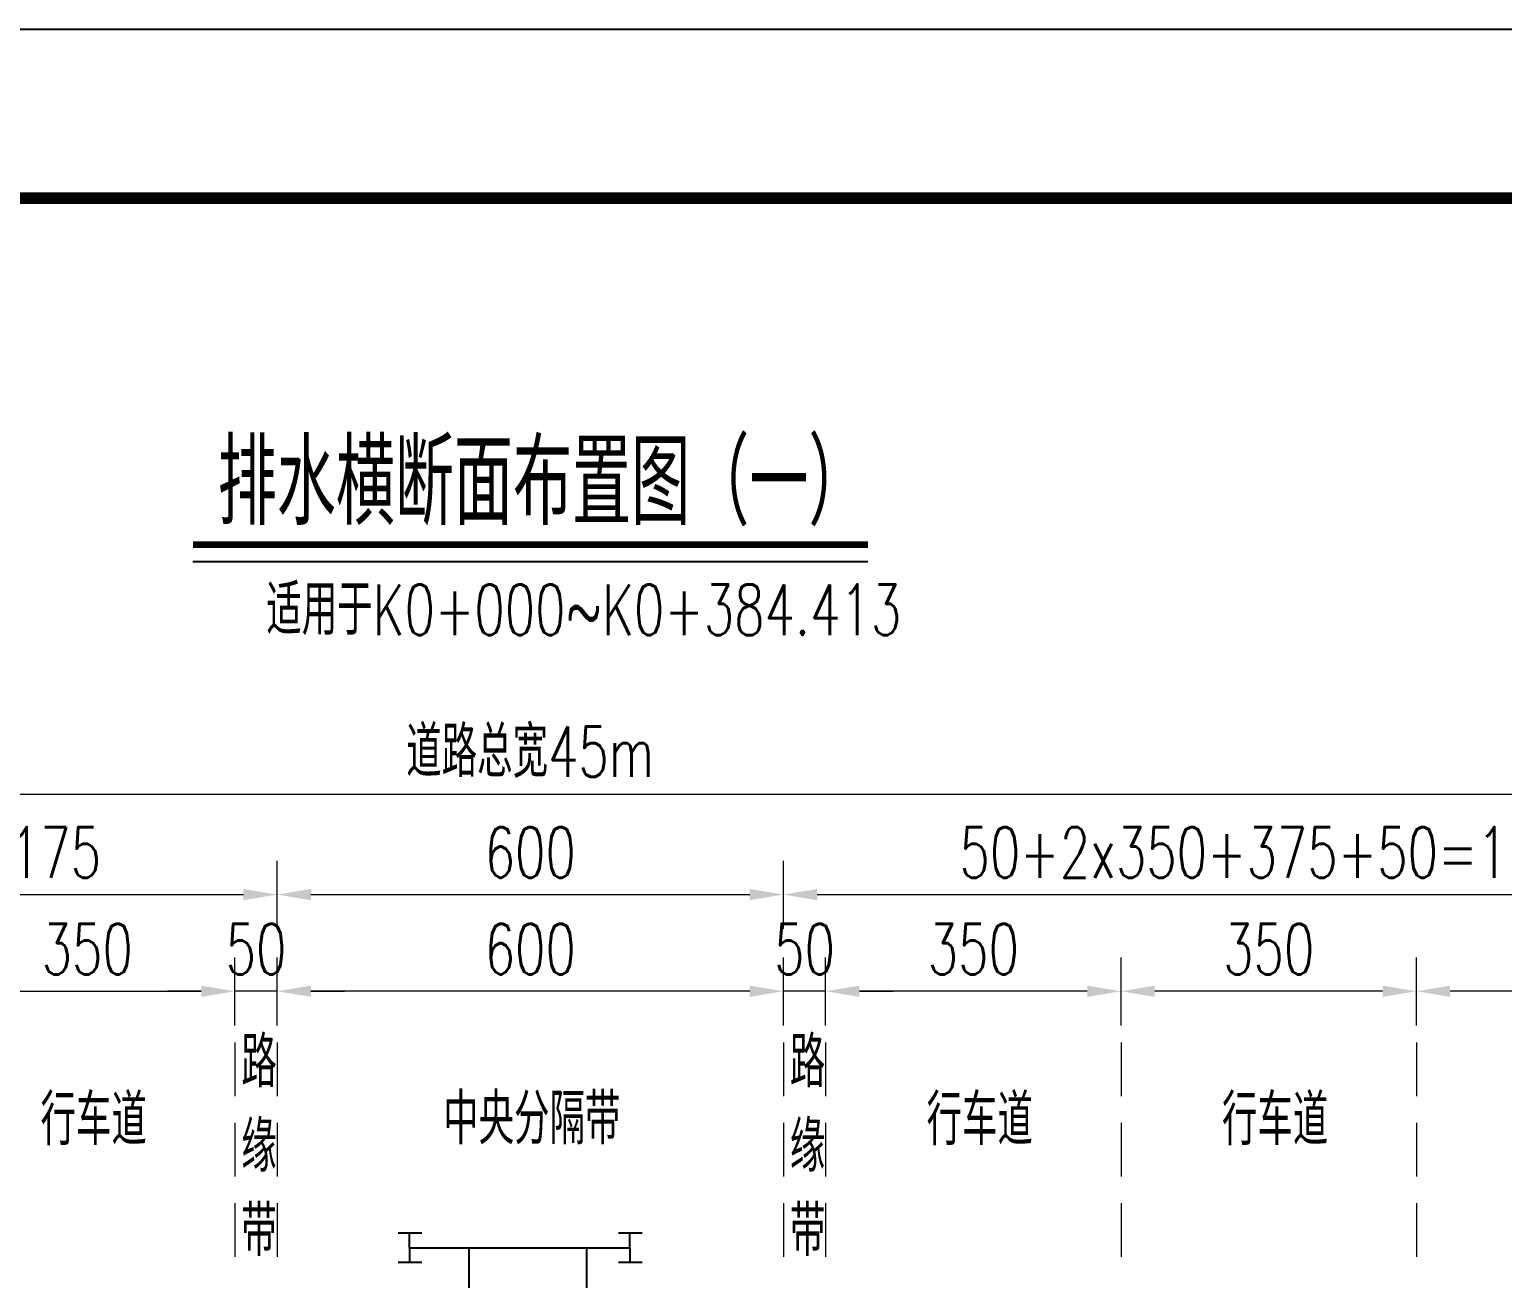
# Model space of a CAD drawing. Extents: x -1568 to -728, y -1287 to -990.
# Drawn here: x -1382.9 to -1295.7, y -1063.8 to -989.8 of the extents above; entities that cross this region are included whole.
import ezdxf

# ---------------------------------------------------------------- set-up
doc = ezdxf.new("R2010")
doc.units = 0
doc.header["$LTSCALE"] = 5
doc.linetypes.add('DASHED', pattern=[19.05, 12.7, -6.35])
doc.layers.get('0').update_dxf_attribs({"linetype": 'CONTINUOUS'})
doc.layers.get('Defpoints').update_dxf_attribs({"linetype": 'CONTINUOUS'})
for name, color, linetype in [('图框', 7, 'CONTINUOUS'), ('文字', 7, 'CONTINUOUS'), ('路面边线', 7, 'CONTINUOUS')]:
    doc.layers.add(name, color=color, linetype=linetype)
doc.layers.add('标注', color=4, linetype='CONTINUOUS', lineweight=15)
doc.styles.get("Standard").update_dxf_attribs({"font": 'simplex1.shx', "width": 0.7, "bigfont": 'hztxt.shx'})
doc.dimstyles.new('比例1：200', dxfattribs={"dimtxt": 3, "dimasz": 2, "dimexe": 2, "dimexo": 1, "dimgap": 1, "dimtad": 1, "dimlfac": 20, "dimzin": 13, "dimdsep": 46, "dimtxsty": 'Standard', "dimcen": -0.09, "dimclrd": 256, "dimclre": 256, "dimclrt": 7, "dimaunit": 1, "dimadec": 0, "dimazin": 2, "dimtfac": 0.0005, "dimtix": 1, "dimtmove": 2, "dimatfit": 3, "dimfxl": 0, "dimtolj": 1, "dimtzin": 13, "dimlwd": -1, "dimlwe": -1, "dimarcsym": 0})

# ---------------------------------------------------------------- blocks, each defined once
blk = doc.blocks.new('*D16')
at = {"layer": 'Defpoints', "color": 0}
for p in [(-1240.769, -1035.153), (-1465.769, -1041.095), (-1240.769, -1041.095)]:
    blk.add_point(p, dxfattribs=at)
at = {"layer": '标注'}
for p, q in [((-1465.769, -1040.095), (-1465.769, -1033.153)), ((-1240.769, -1040.095), (-1240.769, -1033.153)), ((-1463.769, -1035.153), (-1242.769, -1035.153))]:
    blk.add_line(p, q, dxfattribs=at)
for points in [[(-1463.769, -1034.819), (-1463.769, -1035.486), (-1465.769, -1035.153)], [(-1242.769, -1034.819), (-1242.769, -1035.486), (-1240.769, -1035.153)]]:
    blk.add_solid(points, dxfattribs=at)
at = {"layer": '标注', "color": 7, "insert": (-1353.269, -1032.653), "char_height": 3, "attachment_point": 5}
blk.add_mtext('\\A1;道路总宽45m', dxfattribs=at)
blk = doc.blocks.new('*D17')
at = {"layer": 'Defpoints', "color": 0}
for p in [(-1279.519, -1041.095), (-1338.269, -1044.133), (-1279.519, -1044.133)]:
    blk.add_point(p, dxfattribs=at)
at = {"layer": '标注'}
for p, q in [((-1338.269, -1043.133), (-1338.269, -1039.095)), ((-1279.519, -1043.133), (-1279.519, -1039.095)), ((-1336.269, -1041.095), (-1281.519, -1041.095))]:
    blk.add_line(p, q, dxfattribs=at)
for points in [[(-1336.269, -1040.762), (-1336.269, -1041.428), (-1338.269, -1041.095)], [(-1281.519, -1040.762), (-1281.519, -1041.428), (-1279.519, -1041.095)]]:
    blk.add_solid(points, dxfattribs=at)
at = {"layer": '标注', "color": 7, "insert": (-1308.894, -1038.595), "char_height": 3, "attachment_point": 5}
blk.add_mtext('\\A1;50+2x350+375+50=1175', dxfattribs=at)
blk = doc.blocks.new('*D15')
at = {"layer": 'Defpoints', "color": 0}
for p in [(-1338.269, -1041.095), (-1368.269, -1044.133), (-1338.269, -1044.133)]:
    blk.add_point(p, dxfattribs=at)
at = {"layer": '标注'}
for p, q in [((-1368.269, -1043.133), (-1368.269, -1039.095)), ((-1338.269, -1043.133), (-1338.269, -1039.095)), ((-1366.269, -1041.095), (-1340.269, -1041.095))]:
    blk.add_line(p, q, dxfattribs=at)
for points in [[(-1366.269, -1040.762), (-1366.269, -1041.428), (-1368.269, -1041.095)], [(-1340.269, -1040.762), (-1340.269, -1041.428), (-1338.269, -1041.095)]]:
    blk.add_solid(points, dxfattribs=at)
at = {"layer": '标注', "color": 7, "insert": (-1353.269, -1038.595), "char_height": 3, "attachment_point": 5}
blk.add_mtext('\\A1;600', dxfattribs=at)
blk = doc.blocks.new('*D41')
at = {"layer": 'Defpoints', "color": 0}
for p in [(-1368.269, -1041.095), (-1427.019, -1044.133), (-1368.269, -1044.133)]:
    blk.add_point(p, dxfattribs=at)
at = {"layer": '标注'}
for p, q in [((-1427.019, -1043.133), (-1427.019, -1039.095)), ((-1368.269, -1043.133), (-1368.269, -1039.095)), ((-1425.019, -1041.095), (-1370.269, -1041.095))]:
    blk.add_line(p, q, dxfattribs=at)
for points in [[(-1425.019, -1040.762), (-1425.019, -1041.428), (-1427.019, -1041.095)], [(-1370.269, -1040.762), (-1370.269, -1041.428), (-1368.269, -1041.095)]]:
    blk.add_solid(points, dxfattribs=at)
at = {"layer": '标注', "color": 7, "insert": (-1397.644, -1038.595), "char_height": 3, "attachment_point": 5}
blk.add_mtext('\\A1;50+375+2x350+50=1175', dxfattribs=at)
blk = doc.blocks.new('*D58')
at = {"layer": 'Defpoints', "color": 0}
for p in [(-1370.769, -1046.825), (-1370.769, -1049.863), (-1368.269, -1049.863)]:
    blk.add_point(p, dxfattribs=at)
at = {"layer": '标注'}
for p, q in [((-1370.769, -1048.863), (-1370.769, -1044.825)), ((-1368.269, -1048.863), (-1368.269, -1044.825)), ((-1372.769, -1046.825), (-1374.769, -1046.825)), ((-1368.269, -1046.825), (-1370.769, -1046.825)), ((-1366.269, -1046.825), (-1364.269, -1046.825))]:
    blk.add_line(p, q, dxfattribs=at)
for points in [[(-1372.769, -1046.492), (-1372.769, -1047.158), (-1370.769, -1046.825)], [(-1366.269, -1046.492), (-1366.269, -1047.158), (-1368.269, -1046.825)]]:
    blk.add_solid(points, dxfattribs=at)
at = {"layer": '标注', "color": 7, "insert": (-1369.519, -1044.325), "char_height": 3, "attachment_point": 5}
blk.add_mtext('\\A1;50', dxfattribs=at)
blk = doc.blocks.new('*D59')
at = {"layer": 'Defpoints', "color": 0}
for p in [(-1338.269, -1046.825), (-1338.269, -1049.863), (-1335.769, -1049.863)]:
    blk.add_point(p, dxfattribs=at)
at = {"layer": '标注'}
for p, q in [((-1338.269, -1048.863), (-1338.269, -1044.825)), ((-1335.769, -1048.863), (-1335.769, -1044.825)), ((-1340.269, -1046.825), (-1342.269, -1046.825)), ((-1335.769, -1046.825), (-1338.269, -1046.825)), ((-1333.769, -1046.825), (-1331.769, -1046.825))]:
    blk.add_line(p, q, dxfattribs=at)
for points in [[(-1340.269, -1046.492), (-1340.269, -1047.158), (-1338.269, -1046.825)], [(-1333.769, -1046.492), (-1333.769, -1047.158), (-1335.769, -1046.825)]]:
    blk.add_solid(points, dxfattribs=at)
at = {"layer": '标注', "color": 7, "insert": (-1337.019, -1044.325), "char_height": 3, "attachment_point": 5}
blk.add_mtext('\\A1;50', dxfattribs=at)
blk = doc.blocks.new('*D60')
at = {"layer": 'Defpoints', "color": 0}
for p in [(-1368.269, -1046.825), (-1368.269, -1049.863), (-1338.269, -1049.863)]:
    blk.add_point(p, dxfattribs=at)
at = {"layer": '标注'}
for p, q in [((-1368.269, -1048.863), (-1368.269, -1044.825)), ((-1338.269, -1048.863), (-1338.269, -1044.825)), ((-1340.269, -1046.825), (-1366.269, -1046.825))]:
    blk.add_line(p, q, dxfattribs=at)
for points in [[(-1366.269, -1046.492), (-1366.269, -1047.158), (-1368.269, -1046.825)], [(-1340.269, -1046.492), (-1340.269, -1047.158), (-1338.269, -1046.825)]]:
    blk.add_solid(points, dxfattribs=at)
at = {"layer": '标注', "color": 7, "insert": (-1353.269, -1044.325), "char_height": 3, "attachment_point": 5}
blk.add_mtext('\\A1;600', dxfattribs=at)
blk = doc.blocks.new('*D61')
at = {"layer": 'Defpoints', "color": 0}
for p in [(-1335.769, -1046.825), (-1335.769, -1049.863), (-1318.269, -1049.863)]:
    blk.add_point(p, dxfattribs=at)
at = {"layer": '标注'}
for p, q in [((-1335.769, -1048.863), (-1335.769, -1044.825)), ((-1318.269, -1048.863), (-1318.269, -1044.825)), ((-1320.269, -1046.825), (-1333.769, -1046.825))]:
    blk.add_line(p, q, dxfattribs=at)
for points in [[(-1333.769, -1046.492), (-1333.769, -1047.158), (-1335.769, -1046.825)], [(-1320.269, -1046.492), (-1320.269, -1047.158), (-1318.269, -1046.825)]]:
    blk.add_solid(points, dxfattribs=at)
at = {"layer": '标注', "color": 7, "insert": (-1327.019, -1044.325), "char_height": 3, "attachment_point": 5}
blk.add_mtext('\\A1;350', dxfattribs=at)
blk = doc.blocks.new('*D62')
at = {"layer": 'Defpoints', "color": 0}
for p in [(-1318.269, -1046.825), (-1318.269, -1049.863), (-1300.769, -1049.863)]:
    blk.add_point(p, dxfattribs=at)
at = {"layer": '标注'}
for p, q in [((-1318.269, -1048.863), (-1318.269, -1044.825)), ((-1300.769, -1048.863), (-1300.769, -1044.825)), ((-1302.769, -1046.825), (-1316.269, -1046.825))]:
    blk.add_line(p, q, dxfattribs=at)
for points in [[(-1316.269, -1046.492), (-1316.269, -1047.158), (-1318.269, -1046.825)], [(-1302.769, -1046.492), (-1302.769, -1047.158), (-1300.769, -1046.825)]]:
    blk.add_solid(points, dxfattribs=at)
at = {"layer": '标注', "color": 7, "insert": (-1309.519, -1044.325), "char_height": 3, "attachment_point": 5}
blk.add_mtext('\\A1;350', dxfattribs=at)
blk = doc.blocks.new('*D63')
at = {"layer": 'Defpoints', "color": 0}
for p in [(-1300.769, -1046.825), (-1300.769, -1049.863), (-1282.019, -1049.863)]:
    blk.add_point(p, dxfattribs=at)
at = {"layer": '标注'}
for p, q in [((-1300.769, -1048.863), (-1300.769, -1044.825)), ((-1282.019, -1048.863), (-1282.019, -1044.825)), ((-1284.019, -1046.825), (-1298.769, -1046.825))]:
    blk.add_line(p, q, dxfattribs=at)
for points in [[(-1298.769, -1046.492), (-1298.769, -1047.158), (-1300.769, -1046.825)], [(-1284.019, -1046.492), (-1284.019, -1047.158), (-1282.019, -1046.825)]]:
    blk.add_solid(points, dxfattribs=at)
at = {"layer": '标注', "color": 7, "insert": (-1291.394, -1044.325), "char_height": 3, "attachment_point": 5}
blk.add_mtext('\\A1;375', dxfattribs=at)
blk = doc.blocks.new('*D71')
at = {"layer": 'Defpoints', "color": 0}
for p in [(-1370.769, -1046.825), (-1388.269, -1049.863), (-1370.769, -1049.863)]:
    blk.add_point(p, dxfattribs=at)
at = {"layer": '标注'}
for p, q in [((-1388.269, -1048.863), (-1388.269, -1044.825)), ((-1370.769, -1048.863), (-1370.769, -1044.825)), ((-1386.269, -1046.825), (-1372.769, -1046.825))]:
    blk.add_line(p, q, dxfattribs=at)
for points in [[(-1386.269, -1046.492), (-1386.269, -1047.158), (-1388.269, -1046.825)], [(-1372.769, -1046.492), (-1372.769, -1047.158), (-1370.769, -1046.825)]]:
    blk.add_solid(points, dxfattribs=at)
at = {"layer": '标注', "color": 7, "insert": (-1379.519, -1044.325), "char_height": 3, "attachment_point": 5}
blk.add_mtext('\\A1;350', dxfattribs=at)

msp = doc.modelspace()

# ---------------------------------------------------------------- linework, layer by layer
msp.add_line((-1373.2723, -1021.36228), (-1333.26549, -1021.36228))
msp.add_lwpolyline([(-1148.20035, -1286.82642), (-1148.20035, -989.82642), (-1568.20035, -989.82642), (-1568.20035, -1286.82642)], close=True)
msp.add_lwpolyline([(-1148.20035, -1286.82642), (-1148.20035, -989.82642), (-1568.20035, -989.82642), (-1568.20035, -1286.82642)], close=True)
at = {"const_width": 0.4}
msp.add_lwpolyline([(-1373.25366, -1020.36228), (-1333.26549, -1020.36228)], dxfattribs=at)
at = {"layer": '图框', "const_width": 0.7}
msp.add_lwpolyline([(-1158.20035, -999.82642), (-1538.20035, -999.82642), (-1538.20035, -1276.82642), (-1158.20035, -1276.82642), (-1158.20035, -999.82642)], dxfattribs=at)
at = {"layer": '标注', "linetype": 'DASHED', "ltscale": 0.05}
for p, q in [((-1370.76889, -1049.86284), (-1370.76889, -1063.16436)), ((-1368.26889, -1049.86284), (-1368.26889, -1063.16436)), ((-1338.26889, -1049.86284), (-1338.26889, -1063.16436)), ((-1335.76889, -1049.86284), (-1335.76889, -1063.16436)), ((-1318.26889, -1049.86284), (-1318.26889, -1063.16436)), ((-1300.76889, -1049.86284), (-1300.76889, -1063.16436))]:
    msp.add_line(p, q, dxfattribs=at)
at = {"layer": '路面边线'}
for p, q in [((-1359.69754, -1061.15009), (-1361.09446, -1061.15009)), ((-1360.41734, -1062.05134), (-1360.41734, -1061.17613)), ((-1346.64163, -1061.15009), (-1348.03854, -1061.15009)), ((-1347.36142, -1062.0253), (-1347.36142, -1061.15009)), ((-1360.41734, -1062.0253), (-1360.41734, -1062.9005)), ((-1360.41734, -1062.0253), (-1347.36142, -1062.0253)), ((-1356.88337, -1097.03128), (-1356.88337, -1062.0253)), ((-1349.92277, -1097.03128), (-1349.92277, -1062.0253)), ((-1347.36142, -1062.0253), (-1347.36142, -1062.9005)), ((-1359.69754, -1062.9005), (-1361.09446, -1062.9005)), ((-1346.64163, -1062.9005), (-1348.03854, -1062.9005))]:
    msp.add_line(p, q, dxfattribs=at)

# ---------------------------------------------------------------- texts
at = {"layer": '文字', "width": 0.7}
for s, height, p in [('排水横断面布置图（一）', 5, (-1371.79129, -1019.18722)), ('适用于K0+000~K0+384.413', 3, (-1368.90975, -1025.71315)), ('中央分隔带', 3, (-1358.4314, -1055.89287)), ('行车道', 3, (-1382.28652, -1055.94304)), ('行车道', 3, (-1329.78652, -1055.94304)), ('行车道', 3, (-1312.28652, -1055.94304))]:
    msp.add_text(s, height=height, dxfattribs=at).set_placement(p)
at = {"layer": '文字', "char_height": 3, "width": 2.4693725, "attachment_point": 1}
for insert in [(-1370.3904, -1049.51914), (-1337.8904, -1049.51914)]:
    msp.add_mtext('路缘带', dxfattribs=dict(at, insert=insert))

# ---------------------------------------------------------------- dimensions: what is measured, and where the dimension line sits
at = {"layer": '标注'}
dim = msp.add_linear_dim(base=(-1240.76889, -1035.15278), p1=(-1465.76889, -1041.09496), p2=(-1240.76889, -1041.09496), text='道路总宽45m', dimstyle='比例1：200', override={"dimtxsty": 'Standard'}, dxfattribs=at)
dim.commit()
dim.dimension.update_dxf_attribs({"geometry": '*D16', "text_midpoint": (-1353.26889, -1032.65278)})
for base, p1, p2, text, picture, middle in [((-1368.26889, -1041.09496), (-1427.01889, -1044.13292), (-1368.26889, -1044.13292), '50+375+2x350+50=1175', '*D41', (-1397.64389, -1038.59496)), ((-1279.51889, -1041.09496), (-1338.26889, -1044.13292), (-1279.51889, -1044.13292), '50+2x350+375+50=1175', '*D17', (-1308.89389, -1038.59496))]:
    dim = msp.add_linear_dim(base=base, p1=p1, p2=p2, angle=180, text=text, dimstyle='比例1：200', override={"dimtxsty": 'Standard'}, dxfattribs=at)
    dim.commit()
    dim.dimension.update_dxf_attribs({"geometry": picture, "text_midpoint": middle})
for base, p1, p2, picture, middle in [((-1338.26889, -1041.09496), (-1368.26889, -1044.13292), (-1338.26889, -1044.13292), '*D15', (-1353.26889, -1038.59496)), ((-1370.76889, -1046.82488), (-1368.26889, -1049.86284), (-1370.76889, -1049.86284), '*D58', (-1369.51889, -1044.32488)), ((-1368.26889, -1046.82488), (-1338.26889, -1049.86284), (-1368.26889, -1049.86284), '*D60', (-1353.26889, -1044.32488)), ((-1338.26889, -1046.82488), (-1335.76889, -1049.86284), (-1338.26889, -1049.86284), '*D59', (-1337.01889, -1044.32488)), ((-1335.76889, -1046.82488), (-1318.26889, -1049.86284), (-1335.76889, -1049.86284), '*D61', (-1327.01889, -1044.32488)), ((-1318.26889, -1046.82488), (-1300.76889, -1049.86284), (-1318.26889, -1049.86284), '*D62', (-1309.51889, -1044.32488)), ((-1300.76889, -1046.82488), (-1282.01889, -1049.86284), (-1300.76889, -1049.86284), '*D63', (-1291.39389, -1044.32488))]:
    dim = msp.add_linear_dim(base=base, p1=p1, p2=p2, dimstyle='比例1：200', override={"dimtxsty": 'Standard'}, dxfattribs=at)
    dim.commit()
    dim.dimension.update_dxf_attribs({"geometry": picture, "text_midpoint": middle})
dim = msp.add_linear_dim(base=(-1370.76889, -1046.82488), p1=(-1388.26889, -1049.86284), p2=(-1370.76889, -1049.86284), angle=180, dimstyle='比例1：200', override={"dimtxsty": 'Standard'}, dxfattribs=at)
dim.commit()
dim.dimension.update_dxf_attribs({"geometry": '*D71', "text_midpoint": (-1379.51889, -1044.32488)})

doc.saveas('drawing.dxf')
